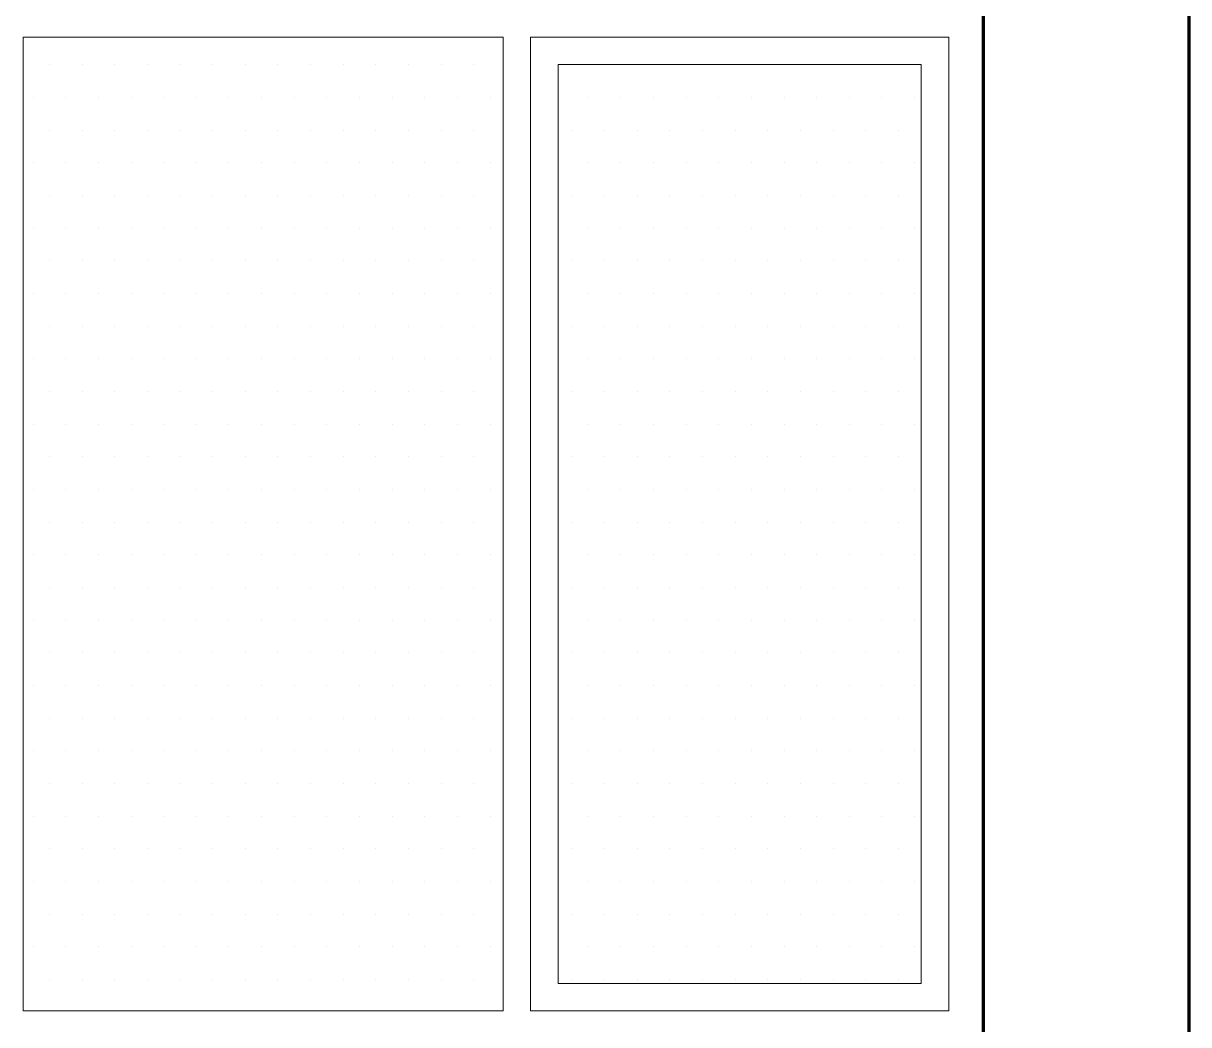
# Model space of a CAD drawing. Header units: millimetres. Extents: x 2016.56 to 2021.8, y 13721.83 to 13722.48.
# Drawn here: x 2021.53652 to 2021.57052, y 13722.12134 to 13722.15054 of the extents above; entities that cross this region are included whole.
import ezdxf

# ---------------------------------------------------------------- set-up
doc = ezdxf.new("R2010")
doc.units = ezdxf.units.MM
doc.layers.get('0').update_dxf_attribs({"lineweight": 20})
for name, color, linetype, lineweight in [('1.00', 232, 'Continuous', 100), ('1.2', 120, 'Continuous', 120), ('DUVAR', 4, 'Continuous', 40)]:
    doc.layers.add(name, color=color, linetype=linetype, lineweight=lineweight)

msp = doc.modelspace()

# ---------------------------------------------------------------- linework, layer by layer
for p, q in [((2021.536524, 13722.150138), (2021.550524, 13722.150138)), ((2021.536524, 13722.150138), (2021.536524, 13722.121738)), ((2021.550524, 13722.150138), (2021.550524, 13722.121738)), ((2021.551324, 13722.150138), (2021.551324, 13722.121738)), ((2021.563524, 13722.150138), (2021.551324, 13722.150138)), ((2021.563524, 13722.150138), (2021.563524, 13722.121738)), ((2021.552124, 13722.149338), (2021.562724, 13722.149338)), ((2021.552124, 13722.122538), (2021.552124, 13722.149338)), ((2021.562724, 13722.149338), (2021.562724, 13722.122538)), ((2021.562724, 13722.122538), (2021.552124, 13722.122538)), ((2021.550524, 13722.121738), (2021.536524, 13722.121738)), ((2021.551324, 13722.121738), (2021.563524, 13722.121738))]:
    msp.add_line(p, q)
at = {"layer": '1.00'}
msp.add_line((2021.564524, 13722.164338), (2021.564524, 13722.120938), dxfattribs=at)
at = {"layer": '1.2'}
msp.add_line((2021.570524, 13722.164338), (2021.570524, 13722.104938), dxfattribs=at)
at = {"layer": 'DUVAR'}
for p, q in [((2021.537287, 13722.149329), (2021.537287, 13722.149329)), ((2021.538239, 13722.149329), (2021.538239, 13722.149329)), ((2021.539192, 13722.149329), (2021.539192, 13722.149329)), ((2021.540144, 13722.149329), (2021.540144, 13722.149329)), ((2021.541097, 13722.149329), (2021.541097, 13722.149329)), ((2021.542049, 13722.149329), (2021.542049, 13722.149329)), ((2021.543002, 13722.149329), (2021.543002, 13722.149329)), ((2021.543954, 13722.149329), (2021.543954, 13722.149329)), ((2021.544907, 13722.149329), (2021.544907, 13722.149329)), ((2021.545859, 13722.149329), (2021.545859, 13722.149329)), ((2021.546812, 13722.149329), (2021.546812, 13722.149329)), ((2021.547764, 13722.149329), (2021.547764, 13722.149329)), ((2021.548717, 13722.149329), (2021.548717, 13722.149329)), ((2021.549669, 13722.149329), (2021.549669, 13722.149329)), ((2021.552527, 13722.149329), (2021.552527, 13722.149329)), ((2021.553479, 13722.149329), (2021.553479, 13722.149329)), ((2021.554432, 13722.149329), (2021.554432, 13722.149329)), ((2021.555384, 13722.149329), (2021.555384, 13722.149329)), ((2021.556337, 13722.149329), (2021.556337, 13722.149329)), ((2021.557289, 13722.149329), (2021.557289, 13722.149329)), ((2021.558242, 13722.149329), (2021.558242, 13722.149329)), ((2021.559194, 13722.149329), (2021.559194, 13722.149329)), ((2021.560147, 13722.149329), (2021.560147, 13722.149329)), ((2021.561099, 13722.149329), (2021.561099, 13722.149329)), ((2021.562052, 13722.149329), (2021.562052, 13722.149329)), ((2021.53681, 13722.148377), (2021.53681, 13722.148377)), ((2021.537763, 13722.148377), (2021.537763, 13722.148377)), ((2021.538715, 13722.148377), (2021.538715, 13722.148377)), ((2021.539668, 13722.148377), (2021.539668, 13722.148377)), ((2021.54062, 13722.148377), (2021.54062, 13722.148377)), ((2021.541573, 13722.148377), (2021.541573, 13722.148377)), ((2021.542525, 13722.148377), (2021.542525, 13722.148377)), ((2021.543478, 13722.148377), (2021.543478, 13722.148377)), ((2021.54443, 13722.148377), (2021.54443, 13722.148377)), ((2021.545383, 13722.148377), (2021.545383, 13722.148377)), ((2021.546335, 13722.148377), (2021.546335, 13722.148377)), ((2021.547288, 13722.148377), (2021.547288, 13722.148377)), ((2021.54824, 13722.148377), (2021.54824, 13722.148377)), ((2021.549193, 13722.148377), (2021.549193, 13722.148377)), ((2021.550145, 13722.148377), (2021.550145, 13722.148377)), ((2021.553003, 13722.148377), (2021.553003, 13722.148377)), ((2021.553955, 13722.148377), (2021.553955, 13722.148377)), ((2021.554908, 13722.148377), (2021.554908, 13722.148377)), ((2021.55586, 13722.148377), (2021.55586, 13722.148377)), ((2021.556813, 13722.148377), (2021.556813, 13722.148377)), ((2021.557765, 13722.148377), (2021.557765, 13722.148377)), ((2021.558718, 13722.148377), (2021.558718, 13722.148377)), ((2021.55967, 13722.148377), (2021.55967, 13722.148377)), ((2021.560623, 13722.148377), (2021.560623, 13722.148377)), ((2021.561575, 13722.148377), (2021.561575, 13722.148377)), ((2021.562528, 13722.148377), (2021.562528, 13722.148377)), ((2021.537287, 13722.147424), (2021.537287, 13722.147424)), ((2021.538239, 13722.147424), (2021.538239, 13722.147424)), ((2021.539192, 13722.147424), (2021.539192, 13722.147424)), ((2021.540144, 13722.147424), (2021.540144, 13722.147424)), ((2021.541097, 13722.147424), (2021.541097, 13722.147424)), ((2021.542049, 13722.147424), (2021.542049, 13722.147424)), ((2021.543002, 13722.147424), (2021.543002, 13722.147424)), ((2021.543954, 13722.147424), (2021.543954, 13722.147424)), ((2021.544907, 13722.147424), (2021.544907, 13722.147424)), ((2021.545859, 13722.147424), (2021.545859, 13722.147424)), ((2021.546812, 13722.147424), (2021.546812, 13722.147424)), ((2021.547764, 13722.147424), (2021.547764, 13722.147424)), ((2021.548717, 13722.147424), (2021.548717, 13722.147424)), ((2021.549669, 13722.147424), (2021.549669, 13722.147424)), ((2021.552527, 13722.147424), (2021.552527, 13722.147424)), ((2021.553479, 13722.147424), (2021.553479, 13722.147424)), ((2021.554432, 13722.147424), (2021.554432, 13722.147424)), ((2021.555384, 13722.147424), (2021.555384, 13722.147424)), ((2021.556337, 13722.147424), (2021.556337, 13722.147424)), ((2021.557289, 13722.147424), (2021.557289, 13722.147424)), ((2021.558242, 13722.147424), (2021.558242, 13722.147424)), ((2021.559194, 13722.147424), (2021.559194, 13722.147424)), ((2021.560147, 13722.147424), (2021.560147, 13722.147424)), ((2021.561099, 13722.147424), (2021.561099, 13722.147424)), ((2021.562052, 13722.147424), (2021.562052, 13722.147424)), ((2021.53681, 13722.146472), (2021.53681, 13722.146472)), ((2021.537763, 13722.146472), (2021.537763, 13722.146472)), ((2021.538715, 13722.146472), (2021.538715, 13722.146472)), ((2021.539668, 13722.146472), (2021.539668, 13722.146472)), ((2021.54062, 13722.146472), (2021.54062, 13722.146472)), ((2021.541573, 13722.146472), (2021.541573, 13722.146472)), ((2021.542525, 13722.146472), (2021.542525, 13722.146472)), ((2021.543478, 13722.146472), (2021.543478, 13722.146472)), ((2021.54443, 13722.146472), (2021.54443, 13722.146472)), ((2021.545383, 13722.146472), (2021.545383, 13722.146472)), ((2021.546335, 13722.146472), (2021.546335, 13722.146472)), ((2021.547288, 13722.146472), (2021.547288, 13722.146472)), ((2021.54824, 13722.146472), (2021.54824, 13722.146472)), ((2021.549193, 13722.146472), (2021.549193, 13722.146472)), ((2021.550145, 13722.146472), (2021.550145, 13722.146472)), ((2021.553003, 13722.146472), (2021.553003, 13722.146472)), ((2021.553955, 13722.146472), (2021.553955, 13722.146472)), ((2021.554908, 13722.146472), (2021.554908, 13722.146472)), ((2021.55586, 13722.146472), (2021.55586, 13722.146472)), ((2021.556813, 13722.146472), (2021.556813, 13722.146472)), ((2021.557765, 13722.146472), (2021.557765, 13722.146472)), ((2021.558718, 13722.146472), (2021.558718, 13722.146472)), ((2021.55967, 13722.146472), (2021.55967, 13722.146472)), ((2021.560623, 13722.146472), (2021.560623, 13722.146472)), ((2021.561575, 13722.146472), (2021.561575, 13722.146472)), ((2021.562528, 13722.146472), (2021.562528, 13722.146472)), ((2021.537287, 13722.145519), (2021.537287, 13722.145519)), ((2021.538239, 13722.145519), (2021.538239, 13722.145519)), ((2021.539192, 13722.145519), (2021.539192, 13722.145519)), ((2021.540144, 13722.145519), (2021.540144, 13722.145519)), ((2021.541097, 13722.145519), (2021.541097, 13722.145519)), ((2021.542049, 13722.145519), (2021.542049, 13722.145519)), ((2021.543002, 13722.145519), (2021.543002, 13722.145519)), ((2021.543954, 13722.145519), (2021.543954, 13722.145519)), ((2021.544907, 13722.145519), (2021.544907, 13722.145519)), ((2021.545859, 13722.145519), (2021.545859, 13722.145519)), ((2021.546812, 13722.145519), (2021.546812, 13722.145519)), ((2021.547764, 13722.145519), (2021.547764, 13722.145519)), ((2021.548717, 13722.145519), (2021.548717, 13722.145519)), ((2021.549669, 13722.145519), (2021.549669, 13722.145519)), ((2021.552527, 13722.145519), (2021.552527, 13722.145519)), ((2021.553479, 13722.145519), (2021.553479, 13722.145519)), ((2021.554432, 13722.145519), (2021.554432, 13722.145519)), ((2021.555384, 13722.145519), (2021.555384, 13722.145519)), ((2021.556337, 13722.145519), (2021.556337, 13722.145519)), ((2021.557289, 13722.145519), (2021.557289, 13722.145519)), ((2021.558242, 13722.145519), (2021.558242, 13722.145519)), ((2021.559194, 13722.145519), (2021.559194, 13722.145519)), ((2021.560147, 13722.145519), (2021.560147, 13722.145519)), ((2021.561099, 13722.145519), (2021.561099, 13722.145519)), ((2021.562052, 13722.145519), (2021.562052, 13722.145519)), ((2021.53681, 13722.144567), (2021.53681, 13722.144567)), ((2021.537763, 13722.144567), (2021.537763, 13722.144567)), ((2021.538715, 13722.144567), (2021.538715, 13722.144567)), ((2021.539668, 13722.144567), (2021.539668, 13722.144567)), ((2021.54062, 13722.144567), (2021.54062, 13722.144567)), ((2021.541573, 13722.144567), (2021.541573, 13722.144567)), ((2021.542525, 13722.144567), (2021.542525, 13722.144567)), ((2021.543478, 13722.144567), (2021.543478, 13722.144567)), ((2021.54443, 13722.144567), (2021.54443, 13722.144567)), ((2021.545383, 13722.144567), (2021.545383, 13722.144567)), ((2021.546335, 13722.144567), (2021.546335, 13722.144567)), ((2021.547288, 13722.144567), (2021.547288, 13722.144567)), ((2021.54824, 13722.144567), (2021.54824, 13722.144567)), ((2021.549193, 13722.144567), (2021.549193, 13722.144567)), ((2021.550145, 13722.144567), (2021.550145, 13722.144567)), ((2021.553003, 13722.144567), (2021.553003, 13722.144567)), ((2021.553955, 13722.144567), (2021.553955, 13722.144567)), ((2021.554908, 13722.144567), (2021.554908, 13722.144567)), ((2021.55586, 13722.144567), (2021.55586, 13722.144567)), ((2021.556813, 13722.144567), (2021.556813, 13722.144567)), ((2021.557765, 13722.144567), (2021.557765, 13722.144567)), ((2021.558718, 13722.144567), (2021.558718, 13722.144567)), ((2021.55967, 13722.144567), (2021.55967, 13722.144567)), ((2021.560623, 13722.144567), (2021.560623, 13722.144567)), ((2021.561575, 13722.144567), (2021.561575, 13722.144567)), ((2021.562528, 13722.144567), (2021.562528, 13722.144567)), ((2021.537287, 13722.143614), (2021.537287, 13722.143614)), ((2021.538239, 13722.143614), (2021.538239, 13722.143614)), ((2021.539192, 13722.143614), (2021.539192, 13722.143614)), ((2021.540144, 13722.143614), (2021.540144, 13722.143614)), ((2021.541097, 13722.143614), (2021.541097, 13722.143614)), ((2021.542049, 13722.143614), (2021.542049, 13722.143614)), ((2021.543002, 13722.143614), (2021.543002, 13722.143614)), ((2021.543954, 13722.143614), (2021.543954, 13722.143614)), ((2021.544907, 13722.143614), (2021.544907, 13722.143614)), ((2021.545859, 13722.143614), (2021.545859, 13722.143614)), ((2021.546812, 13722.143614), (2021.546812, 13722.143614)), ((2021.547764, 13722.143614), (2021.547764, 13722.143614)), ((2021.548717, 13722.143614), (2021.548717, 13722.143614)), ((2021.549669, 13722.143614), (2021.549669, 13722.143614)), ((2021.552527, 13722.143614), (2021.552527, 13722.143614)), ((2021.553479, 13722.143614), (2021.553479, 13722.143614)), ((2021.554432, 13722.143614), (2021.554432, 13722.143614)), ((2021.555384, 13722.143614), (2021.555384, 13722.143614)), ((2021.556337, 13722.143614), (2021.556337, 13722.143614)), ((2021.557289, 13722.143614), (2021.557289, 13722.143614)), ((2021.558242, 13722.143614), (2021.558242, 13722.143614)), ((2021.559194, 13722.143614), (2021.559194, 13722.143614)), ((2021.560147, 13722.143614), (2021.560147, 13722.143614)), ((2021.561099, 13722.143614), (2021.561099, 13722.143614)), ((2021.562052, 13722.143614), (2021.562052, 13722.143614)), ((2021.53681, 13722.142662), (2021.53681, 13722.142662)), ((2021.537763, 13722.142662), (2021.537763, 13722.142662)), ((2021.538715, 13722.142662), (2021.538715, 13722.142662)), ((2021.539668, 13722.142662), (2021.539668, 13722.142662)), ((2021.54062, 13722.142662), (2021.54062, 13722.142662)), ((2021.541573, 13722.142662), (2021.541573, 13722.142662)), ((2021.542525, 13722.142662), (2021.542525, 13722.142662)), ((2021.543478, 13722.142662), (2021.543478, 13722.142662)), ((2021.54443, 13722.142662), (2021.54443, 13722.142662)), ((2021.545383, 13722.142662), (2021.545383, 13722.142662)), ((2021.546335, 13722.142662), (2021.546335, 13722.142662)), ((2021.547288, 13722.142662), (2021.547288, 13722.142662)), ((2021.54824, 13722.142662), (2021.54824, 13722.142662)), ((2021.549193, 13722.142662), (2021.549193, 13722.142662)), ((2021.550145, 13722.142662), (2021.550145, 13722.142662)), ((2021.553003, 13722.142662), (2021.553003, 13722.142662)), ((2021.553955, 13722.142662), (2021.553955, 13722.142662)), ((2021.554908, 13722.142662), (2021.554908, 13722.142662)), ((2021.55586, 13722.142662), (2021.55586, 13722.142662)), ((2021.556813, 13722.142662), (2021.556813, 13722.142662)), ((2021.557765, 13722.142662), (2021.557765, 13722.142662)), ((2021.558718, 13722.142662), (2021.558718, 13722.142662)), ((2021.55967, 13722.142662), (2021.55967, 13722.142662)), ((2021.560623, 13722.142662), (2021.560623, 13722.142662)), ((2021.561575, 13722.142662), (2021.561575, 13722.142662)), ((2021.562528, 13722.142662), (2021.562528, 13722.142662)), ((2021.537287, 13722.141709), (2021.537287, 13722.141709)), ((2021.538239, 13722.141709), (2021.538239, 13722.141709)), ((2021.539192, 13722.141709), (2021.539192, 13722.141709)), ((2021.540144, 13722.141709), (2021.540144, 13722.141709)), ((2021.541097, 13722.141709), (2021.541097, 13722.141709)), ((2021.542049, 13722.141709), (2021.542049, 13722.141709)), ((2021.543002, 13722.141709), (2021.543002, 13722.141709)), ((2021.543954, 13722.141709), (2021.543954, 13722.141709)), ((2021.544907, 13722.141709), (2021.544907, 13722.141709)), ((2021.545859, 13722.141709), (2021.545859, 13722.141709)), ((2021.546812, 13722.141709), (2021.546812, 13722.141709)), ((2021.547764, 13722.141709), (2021.547764, 13722.141709)), ((2021.548717, 13722.141709), (2021.548717, 13722.141709)), ((2021.549669, 13722.141709), (2021.549669, 13722.141709)), ((2021.552527, 13722.141709), (2021.552527, 13722.141709)), ((2021.553479, 13722.141709), (2021.553479, 13722.141709)), ((2021.554432, 13722.141709), (2021.554432, 13722.141709)), ((2021.555384, 13722.141709), (2021.555384, 13722.141709)), ((2021.556337, 13722.141709), (2021.556337, 13722.141709)), ((2021.557289, 13722.141709), (2021.557289, 13722.141709)), ((2021.558242, 13722.141709), (2021.558242, 13722.141709)), ((2021.559194, 13722.141709), (2021.559194, 13722.141709)), ((2021.560147, 13722.141709), (2021.560147, 13722.141709)), ((2021.561099, 13722.141709), (2021.561099, 13722.141709)), ((2021.562052, 13722.141709), (2021.562052, 13722.141709)), ((2021.53681, 13722.140757), (2021.53681, 13722.140757)), ((2021.537763, 13722.140757), (2021.537763, 13722.140757)), ((2021.538715, 13722.140757), (2021.538715, 13722.140757)), ((2021.539668, 13722.140757), (2021.539668, 13722.140757)), ((2021.54062, 13722.140757), (2021.54062, 13722.140757)), ((2021.541573, 13722.140757), (2021.541573, 13722.140757)), ((2021.542525, 13722.140757), (2021.542525, 13722.140757)), ((2021.543478, 13722.140757), (2021.543478, 13722.140757)), ((2021.54443, 13722.140757), (2021.54443, 13722.140757)), ((2021.545383, 13722.140757), (2021.545383, 13722.140757)), ((2021.546335, 13722.140757), (2021.546335, 13722.140757)), ((2021.547288, 13722.140757), (2021.547288, 13722.140757)), ((2021.54824, 13722.140757), (2021.54824, 13722.140757)), ((2021.549193, 13722.140757), (2021.549193, 13722.140757)), ((2021.550145, 13722.140757), (2021.550145, 13722.140757)), ((2021.553003, 13722.140757), (2021.553003, 13722.140757)), ((2021.553955, 13722.140757), (2021.553955, 13722.140757)), ((2021.554908, 13722.140757), (2021.554908, 13722.140757)), ((2021.55586, 13722.140757), (2021.55586, 13722.140757)), ((2021.556813, 13722.140757), (2021.556813, 13722.140757)), ((2021.557765, 13722.140757), (2021.557765, 13722.140757)), ((2021.558718, 13722.140757), (2021.558718, 13722.140757)), ((2021.55967, 13722.140757), (2021.55967, 13722.140757)), ((2021.560623, 13722.140757), (2021.560623, 13722.140757)), ((2021.561575, 13722.140757), (2021.561575, 13722.140757)), ((2021.562528, 13722.140757), (2021.562528, 13722.140757)), ((2021.537287, 13722.139804), (2021.537287, 13722.139804)), ((2021.538239, 13722.139804), (2021.538239, 13722.139804)), ((2021.539192, 13722.139804), (2021.539192, 13722.139804)), ((2021.540144, 13722.139804), (2021.540144, 13722.139804)), ((2021.541097, 13722.139804), (2021.541097, 13722.139804)), ((2021.542049, 13722.139804), (2021.542049, 13722.139804)), ((2021.543002, 13722.139804), (2021.543002, 13722.139804)), ((2021.543954, 13722.139804), (2021.543954, 13722.139804)), ((2021.544907, 13722.139804), (2021.544907, 13722.139804)), ((2021.545859, 13722.139804), (2021.545859, 13722.139804)), ((2021.546812, 13722.139804), (2021.546812, 13722.139804)), ((2021.547764, 13722.139804), (2021.547764, 13722.139804)), ((2021.548717, 13722.139804), (2021.548717, 13722.139804)), ((2021.549669, 13722.139804), (2021.549669, 13722.139804)), ((2021.552527, 13722.139804), (2021.552527, 13722.139804)), ((2021.553479, 13722.139804), (2021.553479, 13722.139804)), ((2021.554432, 13722.139804), (2021.554432, 13722.139804)), ((2021.555384, 13722.139804), (2021.555384, 13722.139804)), ((2021.556337, 13722.139804), (2021.556337, 13722.139804)), ((2021.557289, 13722.139804), (2021.557289, 13722.139804)), ((2021.558242, 13722.139804), (2021.558242, 13722.139804)), ((2021.559194, 13722.139804), (2021.559194, 13722.139804)), ((2021.560147, 13722.139804), (2021.560147, 13722.139804)), ((2021.561099, 13722.139804), (2021.561099, 13722.139804)), ((2021.562052, 13722.139804), (2021.562052, 13722.139804)), ((2021.53681, 13722.138852), (2021.53681, 13722.138852)), ((2021.537763, 13722.138852), (2021.537763, 13722.138852)), ((2021.538715, 13722.138852), (2021.538715, 13722.138852)), ((2021.539668, 13722.138852), (2021.539668, 13722.138852)), ((2021.54062, 13722.138852), (2021.54062, 13722.138852)), ((2021.541573, 13722.138852), (2021.541573, 13722.138852)), ((2021.542525, 13722.138852), (2021.542525, 13722.138852)), ((2021.543478, 13722.138852), (2021.543478, 13722.138852)), ((2021.54443, 13722.138852), (2021.54443, 13722.138852)), ((2021.545383, 13722.138852), (2021.545383, 13722.138852)), ((2021.546335, 13722.138852), (2021.546335, 13722.138852)), ((2021.547288, 13722.138852), (2021.547288, 13722.138852)), ((2021.54824, 13722.138852), (2021.54824, 13722.138852)), ((2021.549193, 13722.138852), (2021.549193, 13722.138852)), ((2021.550145, 13722.138852), (2021.550145, 13722.138852)), ((2021.553003, 13722.138852), (2021.553003, 13722.138852)), ((2021.553955, 13722.138852), (2021.553955, 13722.138852)), ((2021.554908, 13722.138852), (2021.554908, 13722.138852)), ((2021.55586, 13722.138852), (2021.55586, 13722.138852)), ((2021.556813, 13722.138852), (2021.556813, 13722.138852)), ((2021.557765, 13722.138852), (2021.557765, 13722.138852)), ((2021.558718, 13722.138852), (2021.558718, 13722.138852)), ((2021.55967, 13722.138852), (2021.55967, 13722.138852)), ((2021.560623, 13722.138852), (2021.560623, 13722.138852)), ((2021.561575, 13722.138852), (2021.561575, 13722.138852)), ((2021.562528, 13722.138852), (2021.562528, 13722.138852)), ((2021.537287, 13722.137899), (2021.537287, 13722.137899)), ((2021.538239, 13722.137899), (2021.538239, 13722.137899)), ((2021.539192, 13722.137899), (2021.539192, 13722.137899)), ((2021.540144, 13722.137899), (2021.540144, 13722.137899)), ((2021.541097, 13722.137899), (2021.541097, 13722.137899)), ((2021.542049, 13722.137899), (2021.542049, 13722.137899)), ((2021.543002, 13722.137899), (2021.543002, 13722.137899)), ((2021.543954, 13722.137899), (2021.543954, 13722.137899)), ((2021.544907, 13722.137899), (2021.544907, 13722.137899)), ((2021.545859, 13722.137899), (2021.545859, 13722.137899)), ((2021.546812, 13722.137899), (2021.546812, 13722.137899)), ((2021.547764, 13722.137899), (2021.547764, 13722.137899)), ((2021.548717, 13722.137899), (2021.548717, 13722.137899)), ((2021.549669, 13722.137899), (2021.549669, 13722.137899)), ((2021.552527, 13722.137899), (2021.552527, 13722.137899)), ((2021.553479, 13722.137899), (2021.553479, 13722.137899)), ((2021.554432, 13722.137899), (2021.554432, 13722.137899)), ((2021.555384, 13722.137899), (2021.555384, 13722.137899)), ((2021.556337, 13722.137899), (2021.556337, 13722.137899)), ((2021.557289, 13722.137899), (2021.557289, 13722.137899)), ((2021.558242, 13722.137899), (2021.558242, 13722.137899)), ((2021.559194, 13722.137899), (2021.559194, 13722.137899)), ((2021.560147, 13722.137899), (2021.560147, 13722.137899)), ((2021.561099, 13722.137899), (2021.561099, 13722.137899)), ((2021.562052, 13722.137899), (2021.562052, 13722.137899)), ((2021.53681, 13722.136947), (2021.53681, 13722.136947)), ((2021.537763, 13722.136947), (2021.537763, 13722.136947)), ((2021.538715, 13722.136947), (2021.538715, 13722.136947)), ((2021.539668, 13722.136947), (2021.539668, 13722.136947)), ((2021.54062, 13722.136947), (2021.54062, 13722.136947)), ((2021.541573, 13722.136947), (2021.541573, 13722.136947)), ((2021.542525, 13722.136947), (2021.542525, 13722.136947)), ((2021.543478, 13722.136947), (2021.543478, 13722.136947)), ((2021.54443, 13722.136947), (2021.54443, 13722.136947)), ((2021.545383, 13722.136947), (2021.545383, 13722.136947)), ((2021.546335, 13722.136947), (2021.546335, 13722.136947)), ((2021.547288, 13722.136947), (2021.547288, 13722.136947)), ((2021.54824, 13722.136947), (2021.54824, 13722.136947)), ((2021.549193, 13722.136947), (2021.549193, 13722.136947)), ((2021.550145, 13722.136947), (2021.550145, 13722.136947)), ((2021.553003, 13722.136947), (2021.553003, 13722.136947)), ((2021.553955, 13722.136947), (2021.553955, 13722.136947)), ((2021.554908, 13722.136947), (2021.554908, 13722.136947)), ((2021.55586, 13722.136947), (2021.55586, 13722.136947)), ((2021.556813, 13722.136947), (2021.556813, 13722.136947)), ((2021.557765, 13722.136947), (2021.557765, 13722.136947)), ((2021.558718, 13722.136947), (2021.558718, 13722.136947)), ((2021.55967, 13722.136947), (2021.55967, 13722.136947)), ((2021.560623, 13722.136947), (2021.560623, 13722.136947)), ((2021.561575, 13722.136947), (2021.561575, 13722.136947)), ((2021.562528, 13722.136947), (2021.562528, 13722.136947)), ((2021.537287, 13722.135994), (2021.537287, 13722.135994)), ((2021.538239, 13722.135994), (2021.538239, 13722.135994)), ((2021.539192, 13722.135994), (2021.539192, 13722.135994)), ((2021.540144, 13722.135994), (2021.540144, 13722.135994)), ((2021.541097, 13722.135994), (2021.541097, 13722.135994)), ((2021.542049, 13722.135994), (2021.542049, 13722.135994)), ((2021.543002, 13722.135994), (2021.543002, 13722.135994)), ((2021.543954, 13722.135994), (2021.543954, 13722.135994)), ((2021.544907, 13722.135994), (2021.544907, 13722.135994)), ((2021.545859, 13722.135994), (2021.545859, 13722.135994)), ((2021.546812, 13722.135994), (2021.546812, 13722.135994)), ((2021.547764, 13722.135994), (2021.547764, 13722.135994)), ((2021.548717, 13722.135994), (2021.548717, 13722.135994)), ((2021.549669, 13722.135994), (2021.549669, 13722.135994)), ((2021.552527, 13722.135994), (2021.552527, 13722.135994)), ((2021.553479, 13722.135994), (2021.553479, 13722.135994)), ((2021.554432, 13722.135994), (2021.554432, 13722.135994)), ((2021.555384, 13722.135994), (2021.555384, 13722.135994)), ((2021.556337, 13722.135994), (2021.556337, 13722.135994)), ((2021.557289, 13722.135994), (2021.557289, 13722.135994)), ((2021.558242, 13722.135994), (2021.558242, 13722.135994)), ((2021.559194, 13722.135994), (2021.559194, 13722.135994)), ((2021.560147, 13722.135994), (2021.560147, 13722.135994)), ((2021.561099, 13722.135994), (2021.561099, 13722.135994)), ((2021.562052, 13722.135994), (2021.562052, 13722.135994)), ((2021.53681, 13722.135042), (2021.53681, 13722.135042)), ((2021.537763, 13722.135042), (2021.537763, 13722.135042)), ((2021.538715, 13722.135042), (2021.538715, 13722.135042)), ((2021.539668, 13722.135042), (2021.539668, 13722.135042)), ((2021.54062, 13722.135042), (2021.54062, 13722.135042)), ((2021.541573, 13722.135042), (2021.541573, 13722.135042)), ((2021.542525, 13722.135042), (2021.542525, 13722.135042)), ((2021.543478, 13722.135042), (2021.543478, 13722.135042)), ((2021.54443, 13722.135042), (2021.54443, 13722.135042)), ((2021.545383, 13722.135042), (2021.545383, 13722.135042)), ((2021.546335, 13722.135042), (2021.546335, 13722.135042)), ((2021.547288, 13722.135042), (2021.547288, 13722.135042)), ((2021.54824, 13722.135042), (2021.54824, 13722.135042)), ((2021.549193, 13722.135042), (2021.549193, 13722.135042)), ((2021.550145, 13722.135042), (2021.550145, 13722.135042)), ((2021.553003, 13722.135042), (2021.553003, 13722.135042)), ((2021.553955, 13722.135042), (2021.553955, 13722.135042)), ((2021.554908, 13722.135042), (2021.554908, 13722.135042)), ((2021.55586, 13722.135042), (2021.55586, 13722.135042)), ((2021.556813, 13722.135042), (2021.556813, 13722.135042)), ((2021.557765, 13722.135042), (2021.557765, 13722.135042)), ((2021.558718, 13722.135042), (2021.558718, 13722.135042)), ((2021.55967, 13722.135042), (2021.55967, 13722.135042)), ((2021.560623, 13722.135042), (2021.560623, 13722.135042)), ((2021.561575, 13722.135042), (2021.561575, 13722.135042)), ((2021.562528, 13722.135042), (2021.562528, 13722.135042)), ((2021.537287, 13722.134089), (2021.537287, 13722.134089)), ((2021.538239, 13722.134089), (2021.538239, 13722.134089)), ((2021.539192, 13722.134089), (2021.539192, 13722.134089)), ((2021.540144, 13722.134089), (2021.540144, 13722.134089)), ((2021.541097, 13722.134089), (2021.541097, 13722.134089)), ((2021.542049, 13722.134089), (2021.542049, 13722.134089)), ((2021.543002, 13722.134089), (2021.543002, 13722.134089)), ((2021.543954, 13722.134089), (2021.543954, 13722.134089)), ((2021.544907, 13722.134089), (2021.544907, 13722.134089)), ((2021.545859, 13722.134089), (2021.545859, 13722.134089)), ((2021.546812, 13722.134089), (2021.546812, 13722.134089)), ((2021.547764, 13722.134089), (2021.547764, 13722.134089)), ((2021.548717, 13722.134089), (2021.548717, 13722.134089)), ((2021.549669, 13722.134089), (2021.549669, 13722.134089)), ((2021.552527, 13722.134089), (2021.552527, 13722.134089)), ((2021.553479, 13722.134089), (2021.553479, 13722.134089)), ((2021.554432, 13722.134089), (2021.554432, 13722.134089)), ((2021.555384, 13722.134089), (2021.555384, 13722.134089)), ((2021.556337, 13722.134089), (2021.556337, 13722.134089)), ((2021.557289, 13722.134089), (2021.557289, 13722.134089)), ((2021.558242, 13722.134089), (2021.558242, 13722.134089)), ((2021.559194, 13722.134089), (2021.559194, 13722.134089)), ((2021.560147, 13722.134089), (2021.560147, 13722.134089)), ((2021.561099, 13722.134089), (2021.561099, 13722.134089)), ((2021.562052, 13722.134089), (2021.562052, 13722.134089)), ((2021.53681, 13722.133137), (2021.53681, 13722.133137)), ((2021.537763, 13722.133137), (2021.537763, 13722.133137)), ((2021.538715, 13722.133137), (2021.538715, 13722.133137)), ((2021.539668, 13722.133137), (2021.539668, 13722.133137)), ((2021.54062, 13722.133137), (2021.54062, 13722.133137)), ((2021.541573, 13722.133137), (2021.541573, 13722.133137)), ((2021.542525, 13722.133137), (2021.542525, 13722.133137)), ((2021.543478, 13722.133137), (2021.543478, 13722.133137)), ((2021.54443, 13722.133137), (2021.54443, 13722.133137)), ((2021.545383, 13722.133137), (2021.545383, 13722.133137)), ((2021.546335, 13722.133137), (2021.546335, 13722.133137)), ((2021.547288, 13722.133137), (2021.547288, 13722.133137)), ((2021.54824, 13722.133137), (2021.54824, 13722.133137)), ((2021.549193, 13722.133137), (2021.549193, 13722.133137)), ((2021.550145, 13722.133137), (2021.550145, 13722.133137)), ((2021.553003, 13722.133137), (2021.553003, 13722.133137)), ((2021.553955, 13722.133137), (2021.553955, 13722.133137)), ((2021.554908, 13722.133137), (2021.554908, 13722.133137)), ((2021.55586, 13722.133137), (2021.55586, 13722.133137)), ((2021.556813, 13722.133137), (2021.556813, 13722.133137)), ((2021.557765, 13722.133137), (2021.557765, 13722.133137)), ((2021.558718, 13722.133137), (2021.558718, 13722.133137)), ((2021.55967, 13722.133137), (2021.55967, 13722.133137)), ((2021.560623, 13722.133137), (2021.560623, 13722.133137)), ((2021.561575, 13722.133137), (2021.561575, 13722.133137)), ((2021.562528, 13722.133137), (2021.562528, 13722.133137)), ((2021.537287, 13722.132184), (2021.537287, 13722.132184)), ((2021.538239, 13722.132184), (2021.538239, 13722.132184)), ((2021.539192, 13722.132184), (2021.539192, 13722.132184)), ((2021.540144, 13722.132184), (2021.540144, 13722.132184)), ((2021.541097, 13722.132184), (2021.541097, 13722.132184)), ((2021.542049, 13722.132184), (2021.542049, 13722.132184)), ((2021.543002, 13722.132184), (2021.543002, 13722.132184)), ((2021.543954, 13722.132184), (2021.543954, 13722.132184)), ((2021.544907, 13722.132184), (2021.544907, 13722.132184)), ((2021.545859, 13722.132184), (2021.545859, 13722.132184)), ((2021.546812, 13722.132184), (2021.546812, 13722.132184)), ((2021.547764, 13722.132184), (2021.547764, 13722.132184)), ((2021.548717, 13722.132184), (2021.548717, 13722.132184)), ((2021.549669, 13722.132184), (2021.549669, 13722.132184)), ((2021.552527, 13722.132184), (2021.552527, 13722.132184)), ((2021.553479, 13722.132184), (2021.553479, 13722.132184)), ((2021.554432, 13722.132184), (2021.554432, 13722.132184)), ((2021.555384, 13722.132184), (2021.555384, 13722.132184)), ((2021.556337, 13722.132184), (2021.556337, 13722.132184)), ((2021.557289, 13722.132184), (2021.557289, 13722.132184)), ((2021.558242, 13722.132184), (2021.558242, 13722.132184)), ((2021.559194, 13722.132184), (2021.559194, 13722.132184)), ((2021.560147, 13722.132184), (2021.560147, 13722.132184)), ((2021.561099, 13722.132184), (2021.561099, 13722.132184)), ((2021.562052, 13722.132184), (2021.562052, 13722.132184)), ((2021.53681, 13722.131232), (2021.53681, 13722.131232)), ((2021.537763, 13722.131232), (2021.537763, 13722.131232)), ((2021.538715, 13722.131232), (2021.538715, 13722.131232)), ((2021.539668, 13722.131232), (2021.539668, 13722.131232)), ((2021.54062, 13722.131232), (2021.54062, 13722.131232)), ((2021.541573, 13722.131232), (2021.541573, 13722.131232)), ((2021.542525, 13722.131232), (2021.542525, 13722.131232)), ((2021.543478, 13722.131232), (2021.543478, 13722.131232)), ((2021.54443, 13722.131232), (2021.54443, 13722.131232)), ((2021.545383, 13722.131232), (2021.545383, 13722.131232)), ((2021.546335, 13722.131232), (2021.546335, 13722.131232)), ((2021.547288, 13722.131232), (2021.547288, 13722.131232)), ((2021.54824, 13722.131232), (2021.54824, 13722.131232)), ((2021.549193, 13722.131232), (2021.549193, 13722.131232)), ((2021.550145, 13722.131232), (2021.550145, 13722.131232)), ((2021.553003, 13722.131232), (2021.553003, 13722.131232)), ((2021.553955, 13722.131232), (2021.553955, 13722.131232)), ((2021.554908, 13722.131232), (2021.554908, 13722.131232)), ((2021.55586, 13722.131232), (2021.55586, 13722.131232)), ((2021.556813, 13722.131232), (2021.556813, 13722.131232)), ((2021.557765, 13722.131232), (2021.557765, 13722.131232)), ((2021.558718, 13722.131232), (2021.558718, 13722.131232)), ((2021.55967, 13722.131232), (2021.55967, 13722.131232)), ((2021.560623, 13722.131232), (2021.560623, 13722.131232)), ((2021.561575, 13722.131232), (2021.561575, 13722.131232)), ((2021.562528, 13722.131232), (2021.562528, 13722.131232)), ((2021.537287, 13722.130279), (2021.537287, 13722.130279)), ((2021.538239, 13722.130279), (2021.538239, 13722.130279)), ((2021.539192, 13722.130279), (2021.539192, 13722.130279)), ((2021.540144, 13722.130279), (2021.540144, 13722.130279)), ((2021.541097, 13722.130279), (2021.541097, 13722.130279)), ((2021.542049, 13722.130279), (2021.542049, 13722.130279)), ((2021.543002, 13722.130279), (2021.543002, 13722.130279)), ((2021.543954, 13722.130279), (2021.543954, 13722.130279)), ((2021.544907, 13722.130279), (2021.544907, 13722.130279)), ((2021.545859, 13722.130279), (2021.545859, 13722.130279)), ((2021.546812, 13722.130279), (2021.546812, 13722.130279)), ((2021.547764, 13722.130279), (2021.547764, 13722.130279)), ((2021.548717, 13722.130279), (2021.548717, 13722.130279)), ((2021.549669, 13722.130279), (2021.549669, 13722.130279)), ((2021.552527, 13722.130279), (2021.552527, 13722.130279)), ((2021.553479, 13722.130279), (2021.553479, 13722.130279)), ((2021.554432, 13722.130279), (2021.554432, 13722.130279)), ((2021.555384, 13722.130279), (2021.555384, 13722.130279)), ((2021.556337, 13722.130279), (2021.556337, 13722.130279)), ((2021.557289, 13722.130279), (2021.557289, 13722.130279)), ((2021.558242, 13722.130279), (2021.558242, 13722.130279)), ((2021.559194, 13722.130279), (2021.559194, 13722.130279)), ((2021.560147, 13722.130279), (2021.560147, 13722.130279)), ((2021.561099, 13722.130279), (2021.561099, 13722.130279)), ((2021.562052, 13722.130279), (2021.562052, 13722.130279)), ((2021.53681, 13722.129327), (2021.53681, 13722.129327)), ((2021.537763, 13722.129327), (2021.537763, 13722.129327)), ((2021.538715, 13722.129327), (2021.538715, 13722.129327)), ((2021.539668, 13722.129327), (2021.539668, 13722.129327)), ((2021.54062, 13722.129327), (2021.54062, 13722.129327)), ((2021.541573, 13722.129327), (2021.541573, 13722.129327)), ((2021.542525, 13722.129327), (2021.542525, 13722.129327)), ((2021.543478, 13722.129327), (2021.543478, 13722.129327)), ((2021.54443, 13722.129327), (2021.54443, 13722.129327)), ((2021.545383, 13722.129327), (2021.545383, 13722.129327)), ((2021.546335, 13722.129327), (2021.546335, 13722.129327)), ((2021.547288, 13722.129327), (2021.547288, 13722.129327)), ((2021.54824, 13722.129327), (2021.54824, 13722.129327)), ((2021.549193, 13722.129327), (2021.549193, 13722.129327)), ((2021.550145, 13722.129327), (2021.550145, 13722.129327)), ((2021.553003, 13722.129327), (2021.553003, 13722.129327)), ((2021.553955, 13722.129327), (2021.553955, 13722.129327)), ((2021.554908, 13722.129327), (2021.554908, 13722.129327)), ((2021.55586, 13722.129327), (2021.55586, 13722.129327)), ((2021.556813, 13722.129327), (2021.556813, 13722.129327)), ((2021.557765, 13722.129327), (2021.557765, 13722.129327)), ((2021.558718, 13722.129327), (2021.558718, 13722.129327)), ((2021.55967, 13722.129327), (2021.55967, 13722.129327)), ((2021.560623, 13722.129327), (2021.560623, 13722.129327)), ((2021.561575, 13722.129327), (2021.561575, 13722.129327)), ((2021.562528, 13722.129327), (2021.562528, 13722.129327)), ((2021.537287, 13722.128374), (2021.537287, 13722.128374)), ((2021.538239, 13722.128374), (2021.538239, 13722.128374)), ((2021.539192, 13722.128374), (2021.539192, 13722.128374)), ((2021.540144, 13722.128374), (2021.540144, 13722.128374)), ((2021.541097, 13722.128374), (2021.541097, 13722.128374)), ((2021.542049, 13722.128374), (2021.542049, 13722.128374)), ((2021.543002, 13722.128374), (2021.543002, 13722.128374)), ((2021.543954, 13722.128374), (2021.543954, 13722.128374)), ((2021.544907, 13722.128374), (2021.544907, 13722.128374)), ((2021.545859, 13722.128374), (2021.545859, 13722.128374)), ((2021.546812, 13722.128374), (2021.546812, 13722.128374)), ((2021.547764, 13722.128374), (2021.547764, 13722.128374)), ((2021.548717, 13722.128374), (2021.548717, 13722.128374)), ((2021.549669, 13722.128374), (2021.549669, 13722.128374)), ((2021.552527, 13722.128374), (2021.552527, 13722.128374)), ((2021.553479, 13722.128374), (2021.553479, 13722.128374)), ((2021.554432, 13722.128374), (2021.554432, 13722.128374)), ((2021.555384, 13722.128374), (2021.555384, 13722.128374)), ((2021.556337, 13722.128374), (2021.556337, 13722.128374)), ((2021.557289, 13722.128374), (2021.557289, 13722.128374)), ((2021.558242, 13722.128374), (2021.558242, 13722.128374)), ((2021.559194, 13722.128374), (2021.559194, 13722.128374)), ((2021.560147, 13722.128374), (2021.560147, 13722.128374)), ((2021.561099, 13722.128374), (2021.561099, 13722.128374)), ((2021.562052, 13722.128374), (2021.562052, 13722.128374)), ((2021.53681, 13722.127422), (2021.53681, 13722.127422)), ((2021.537763, 13722.127422), (2021.537763, 13722.127422)), ((2021.538715, 13722.127422), (2021.538715, 13722.127422)), ((2021.539668, 13722.127422), (2021.539668, 13722.127422)), ((2021.54062, 13722.127422), (2021.54062, 13722.127422)), ((2021.541573, 13722.127422), (2021.541573, 13722.127422)), ((2021.542525, 13722.127422), (2021.542525, 13722.127422)), ((2021.543478, 13722.127422), (2021.543478, 13722.127422)), ((2021.54443, 13722.127422), (2021.54443, 13722.127422)), ((2021.545383, 13722.127422), (2021.545383, 13722.127422)), ((2021.546335, 13722.127422), (2021.546335, 13722.127422)), ((2021.547288, 13722.127422), (2021.547288, 13722.127422)), ((2021.54824, 13722.127422), (2021.54824, 13722.127422)), ((2021.549193, 13722.127422), (2021.549193, 13722.127422)), ((2021.550145, 13722.127422), (2021.550145, 13722.127422)), ((2021.553003, 13722.127422), (2021.553003, 13722.127422)), ((2021.553955, 13722.127422), (2021.553955, 13722.127422)), ((2021.554908, 13722.127422), (2021.554908, 13722.127422)), ((2021.55586, 13722.127422), (2021.55586, 13722.127422)), ((2021.556813, 13722.127422), (2021.556813, 13722.127422)), ((2021.557765, 13722.127422), (2021.557765, 13722.127422)), ((2021.558718, 13722.127422), (2021.558718, 13722.127422)), ((2021.55967, 13722.127422), (2021.55967, 13722.127422)), ((2021.560623, 13722.127422), (2021.560623, 13722.127422)), ((2021.561575, 13722.127422), (2021.561575, 13722.127422)), ((2021.562528, 13722.127422), (2021.562528, 13722.127422)), ((2021.537287, 13722.126469), (2021.537287, 13722.126469)), ((2021.538239, 13722.126469), (2021.538239, 13722.126469)), ((2021.539192, 13722.126469), (2021.539192, 13722.126469)), ((2021.540144, 13722.126469), (2021.540144, 13722.126469)), ((2021.541097, 13722.126469), (2021.541097, 13722.126469)), ((2021.542049, 13722.126469), (2021.542049, 13722.126469)), ((2021.543002, 13722.126469), (2021.543002, 13722.126469)), ((2021.543954, 13722.126469), (2021.543954, 13722.126469)), ((2021.544907, 13722.126469), (2021.544907, 13722.126469)), ((2021.545859, 13722.126469), (2021.545859, 13722.126469)), ((2021.546812, 13722.126469), (2021.546812, 13722.126469)), ((2021.547764, 13722.126469), (2021.547764, 13722.126469)), ((2021.548717, 13722.126469), (2021.548717, 13722.126469)), ((2021.549669, 13722.126469), (2021.549669, 13722.126469)), ((2021.552527, 13722.126469), (2021.552527, 13722.126469)), ((2021.553479, 13722.126469), (2021.553479, 13722.126469)), ((2021.554432, 13722.126469), (2021.554432, 13722.126469)), ((2021.555384, 13722.126469), (2021.555384, 13722.126469)), ((2021.556337, 13722.126469), (2021.556337, 13722.126469)), ((2021.557289, 13722.126469), (2021.557289, 13722.126469)), ((2021.558242, 13722.126469), (2021.558242, 13722.126469)), ((2021.559194, 13722.126469), (2021.559194, 13722.126469)), ((2021.560147, 13722.126469), (2021.560147, 13722.126469)), ((2021.561099, 13722.126469), (2021.561099, 13722.126469)), ((2021.562052, 13722.126469), (2021.562052, 13722.126469)), ((2021.53681, 13722.125517), (2021.53681, 13722.125517)), ((2021.537763, 13722.125517), (2021.537763, 13722.125517)), ((2021.538715, 13722.125517), (2021.538715, 13722.125517)), ((2021.539668, 13722.125517), (2021.539668, 13722.125517)), ((2021.54062, 13722.125517), (2021.54062, 13722.125517)), ((2021.541573, 13722.125517), (2021.541573, 13722.125517)), ((2021.542525, 13722.125517), (2021.542525, 13722.125517)), ((2021.543478, 13722.125517), (2021.543478, 13722.125517)), ((2021.54443, 13722.125517), (2021.54443, 13722.125517)), ((2021.545383, 13722.125517), (2021.545383, 13722.125517)), ((2021.546335, 13722.125517), (2021.546335, 13722.125517)), ((2021.547288, 13722.125517), (2021.547288, 13722.125517)), ((2021.54824, 13722.125517), (2021.54824, 13722.125517)), ((2021.549193, 13722.125517), (2021.549193, 13722.125517)), ((2021.550145, 13722.125517), (2021.550145, 13722.125517)), ((2021.553003, 13722.125517), (2021.553003, 13722.125517)), ((2021.553955, 13722.125517), (2021.553955, 13722.125517)), ((2021.554908, 13722.125517), (2021.554908, 13722.125517)), ((2021.55586, 13722.125517), (2021.55586, 13722.125517)), ((2021.556813, 13722.125517), (2021.556813, 13722.125517)), ((2021.557765, 13722.125517), (2021.557765, 13722.125517)), ((2021.558718, 13722.125517), (2021.558718, 13722.125517)), ((2021.55967, 13722.125517), (2021.55967, 13722.125517)), ((2021.560623, 13722.125517), (2021.560623, 13722.125517)), ((2021.561575, 13722.125517), (2021.561575, 13722.125517)), ((2021.562528, 13722.125517), (2021.562528, 13722.125517)), ((2021.537287, 13722.124564), (2021.537287, 13722.124564)), ((2021.538239, 13722.124564), (2021.538239, 13722.124564)), ((2021.539192, 13722.124564), (2021.539192, 13722.124564)), ((2021.540144, 13722.124564), (2021.540144, 13722.124564)), ((2021.541097, 13722.124564), (2021.541097, 13722.124564)), ((2021.542049, 13722.124564), (2021.542049, 13722.124564)), ((2021.543002, 13722.124564), (2021.543002, 13722.124564)), ((2021.543954, 13722.124564), (2021.543954, 13722.124564)), ((2021.544907, 13722.124564), (2021.544907, 13722.124564)), ((2021.545859, 13722.124564), (2021.545859, 13722.124564)), ((2021.546812, 13722.124564), (2021.546812, 13722.124564)), ((2021.547764, 13722.124564), (2021.547764, 13722.124564)), ((2021.548717, 13722.124564), (2021.548717, 13722.124564)), ((2021.549669, 13722.124564), (2021.549669, 13722.124564)), ((2021.552527, 13722.124564), (2021.552527, 13722.124564)), ((2021.553479, 13722.124564), (2021.553479, 13722.124564)), ((2021.554432, 13722.124564), (2021.554432, 13722.124564)), ((2021.555384, 13722.124564), (2021.555384, 13722.124564)), ((2021.556337, 13722.124564), (2021.556337, 13722.124564)), ((2021.557289, 13722.124564), (2021.557289, 13722.124564)), ((2021.558242, 13722.124564), (2021.558242, 13722.124564)), ((2021.559194, 13722.124564), (2021.559194, 13722.124564)), ((2021.560147, 13722.124564), (2021.560147, 13722.124564)), ((2021.561099, 13722.124564), (2021.561099, 13722.124564)), ((2021.562052, 13722.124564), (2021.562052, 13722.124564)), ((2021.53681, 13722.123612), (2021.53681, 13722.123612)), ((2021.537763, 13722.123612), (2021.537763, 13722.123612)), ((2021.538715, 13722.123612), (2021.538715, 13722.123612)), ((2021.539668, 13722.123612), (2021.539668, 13722.123612)), ((2021.54062, 13722.123612), (2021.54062, 13722.123612)), ((2021.541573, 13722.123612), (2021.541573, 13722.123612)), ((2021.542525, 13722.123612), (2021.542525, 13722.123612)), ((2021.543478, 13722.123612), (2021.543478, 13722.123612)), ((2021.54443, 13722.123612), (2021.54443, 13722.123612)), ((2021.545383, 13722.123612), (2021.545383, 13722.123612)), ((2021.546335, 13722.123612), (2021.546335, 13722.123612)), ((2021.547288, 13722.123612), (2021.547288, 13722.123612)), ((2021.54824, 13722.123612), (2021.54824, 13722.123612)), ((2021.549193, 13722.123612), (2021.549193, 13722.123612)), ((2021.550145, 13722.123612), (2021.550145, 13722.123612)), ((2021.553003, 13722.123612), (2021.553003, 13722.123612)), ((2021.553955, 13722.123612), (2021.553955, 13722.123612)), ((2021.554908, 13722.123612), (2021.554908, 13722.123612)), ((2021.55586, 13722.123612), (2021.55586, 13722.123612)), ((2021.556813, 13722.123612), (2021.556813, 13722.123612)), ((2021.557765, 13722.123612), (2021.557765, 13722.123612)), ((2021.558718, 13722.123612), (2021.558718, 13722.123612)), ((2021.55967, 13722.123612), (2021.55967, 13722.123612)), ((2021.560623, 13722.123612), (2021.560623, 13722.123612)), ((2021.561575, 13722.123612), (2021.561575, 13722.123612)), ((2021.562528, 13722.123612), (2021.562528, 13722.123612)), ((2021.537287, 13722.122659), (2021.537287, 13722.122659)), ((2021.538239, 13722.122659), (2021.538239, 13722.122659)), ((2021.539192, 13722.122659), (2021.539192, 13722.122659)), ((2021.540144, 13722.122659), (2021.540144, 13722.122659)), ((2021.541097, 13722.122659), (2021.541097, 13722.122659)), ((2021.542049, 13722.122659), (2021.542049, 13722.122659)), ((2021.543002, 13722.122659), (2021.543002, 13722.122659)), ((2021.543954, 13722.122659), (2021.543954, 13722.122659)), ((2021.544907, 13722.122659), (2021.544907, 13722.122659)), ((2021.545859, 13722.122659), (2021.545859, 13722.122659)), ((2021.546812, 13722.122659), (2021.546812, 13722.122659)), ((2021.547764, 13722.122659), (2021.547764, 13722.122659)), ((2021.548717, 13722.122659), (2021.548717, 13722.122659)), ((2021.549669, 13722.122659), (2021.549669, 13722.122659)), ((2021.552527, 13722.122659), (2021.552527, 13722.122659)), ((2021.553479, 13722.122659), (2021.553479, 13722.122659)), ((2021.554432, 13722.122659), (2021.554432, 13722.122659)), ((2021.555384, 13722.122659), (2021.555384, 13722.122659)), ((2021.556337, 13722.122659), (2021.556337, 13722.122659)), ((2021.557289, 13722.122659), (2021.557289, 13722.122659)), ((2021.558242, 13722.122659), (2021.558242, 13722.122659)), ((2021.559194, 13722.122659), (2021.559194, 13722.122659)), ((2021.560147, 13722.122659), (2021.560147, 13722.122659)), ((2021.561099, 13722.122659), (2021.561099, 13722.122659)), ((2021.562052, 13722.122659), (2021.562052, 13722.122659))]:
    msp.add_line(p, q, dxfattribs=at)

doc.saveas('drawing.dxf')
